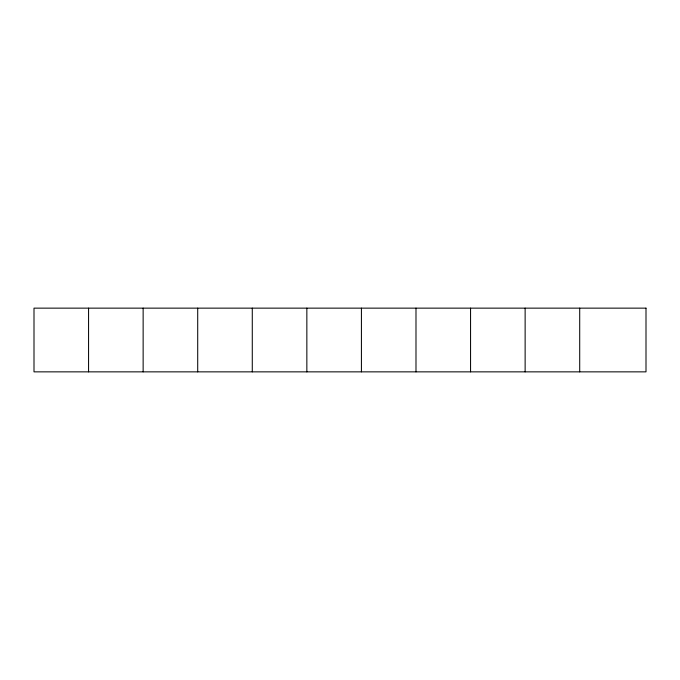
<?xml version="1.0" encoding="UTF-8"?>
<svg xmlns="http://www.w3.org/2000/svg" width="680" height="680" viewBox="0 0 680 680"><rect width="100%" height="100%" fill="white"/><g stroke="black" fill="none" stroke-linecap="round" stroke-linejoin="round"><path stroke-width="1.02" d="M579.708 308.142L579.708 371.858M525.13 308.142L525.13 371.858M470.56 308.142L470.56 371.858M415.99 308.142L415.99 371.858M361.42 308.142L361.42 371.858M306.85 308.142L306.85 371.858M252.28 308.142L252.28 371.858M197.71 308.142L197.71 371.858M143.14 308.142L143.14 371.858M88.57 308.142L88.57 371.858M646 308.142L34 308.142L34 371.858L646 371.858L646 308.142"/></g></svg>
